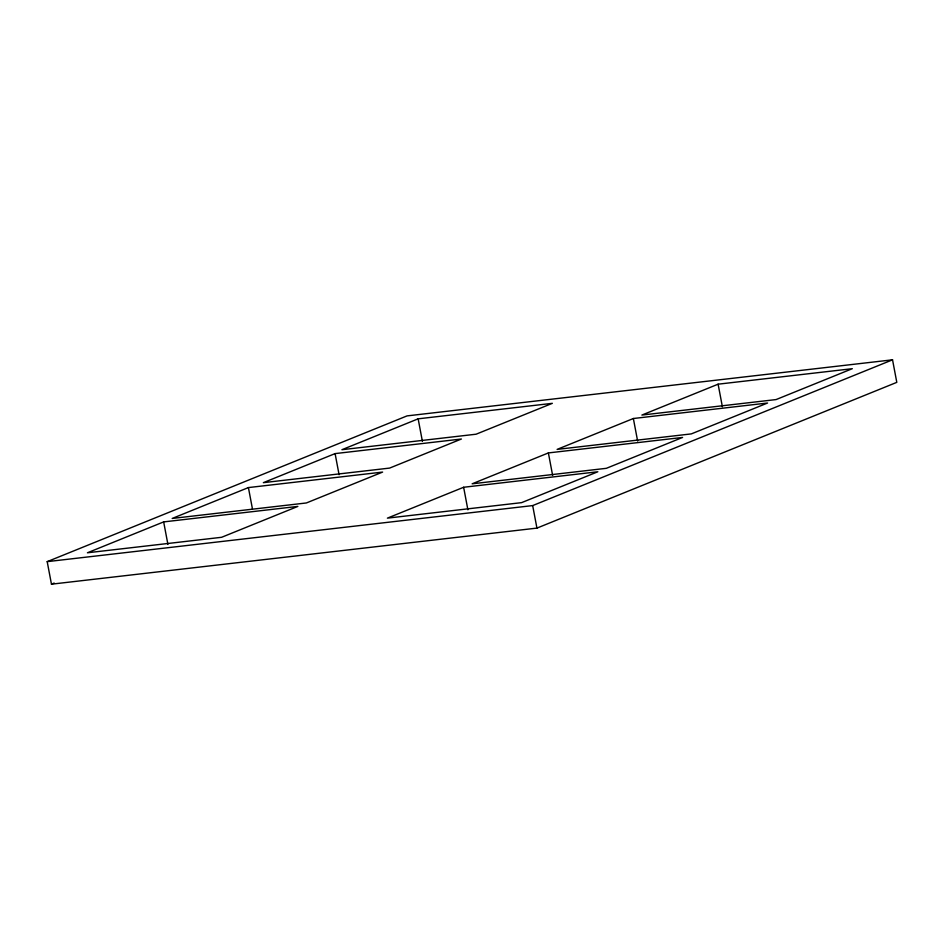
<?xml version="1.0" encoding="UTF-8"?>
<svg xmlns="http://www.w3.org/2000/svg" width="944" height="944" viewBox="0 0 944 944"><rect width="100%" height="100%" fill="white"/><g stroke="black" fill="none" stroke-linecap="round" stroke-linejoin="round"><path stroke-width="1.42" d="M47.2 561.645L407.065 415.891L892.54 359.817L896.8 382.355L536.935 528.109L51.46 584.183L47.2 561.645L532.676 505.583L892.54 359.817M163.666 521.902L87.426 552.783L221.628 537.289L297.856 506.409L163.666 521.902L167.914 544.428M248.414 487.576L172.186 518.457L306.375 502.963L382.615 472.083L248.414 487.576L252.402 508.698M418.145 418.829L341.917 449.71L476.106 434.205L552.346 403.336L418.145 418.829L422.405 441.355M335.096 453.604L263.352 482.667L389.648 468.082L461.404 439.019L335.096 453.604L339.085 474.726M51.46 584.183L54.186 583.073M463.634 487.269L387.394 518.138L521.595 502.645L597.835 471.764L463.634 487.269L467.894 509.795M548.381 452.931L472.153 483.812L606.355 468.318L682.583 437.438L548.381 452.931L552.641 475.457M633.365 418.511L557.125 449.391L691.327 433.898L767.566 403.017L633.365 418.511L637.625 441.037M718.113 384.184L641.885 415.065L776.086 399.572L852.314 368.691L718.113 384.184L722.372 406.711M532.676 505.583L536.935 528.109"/></g></svg>
